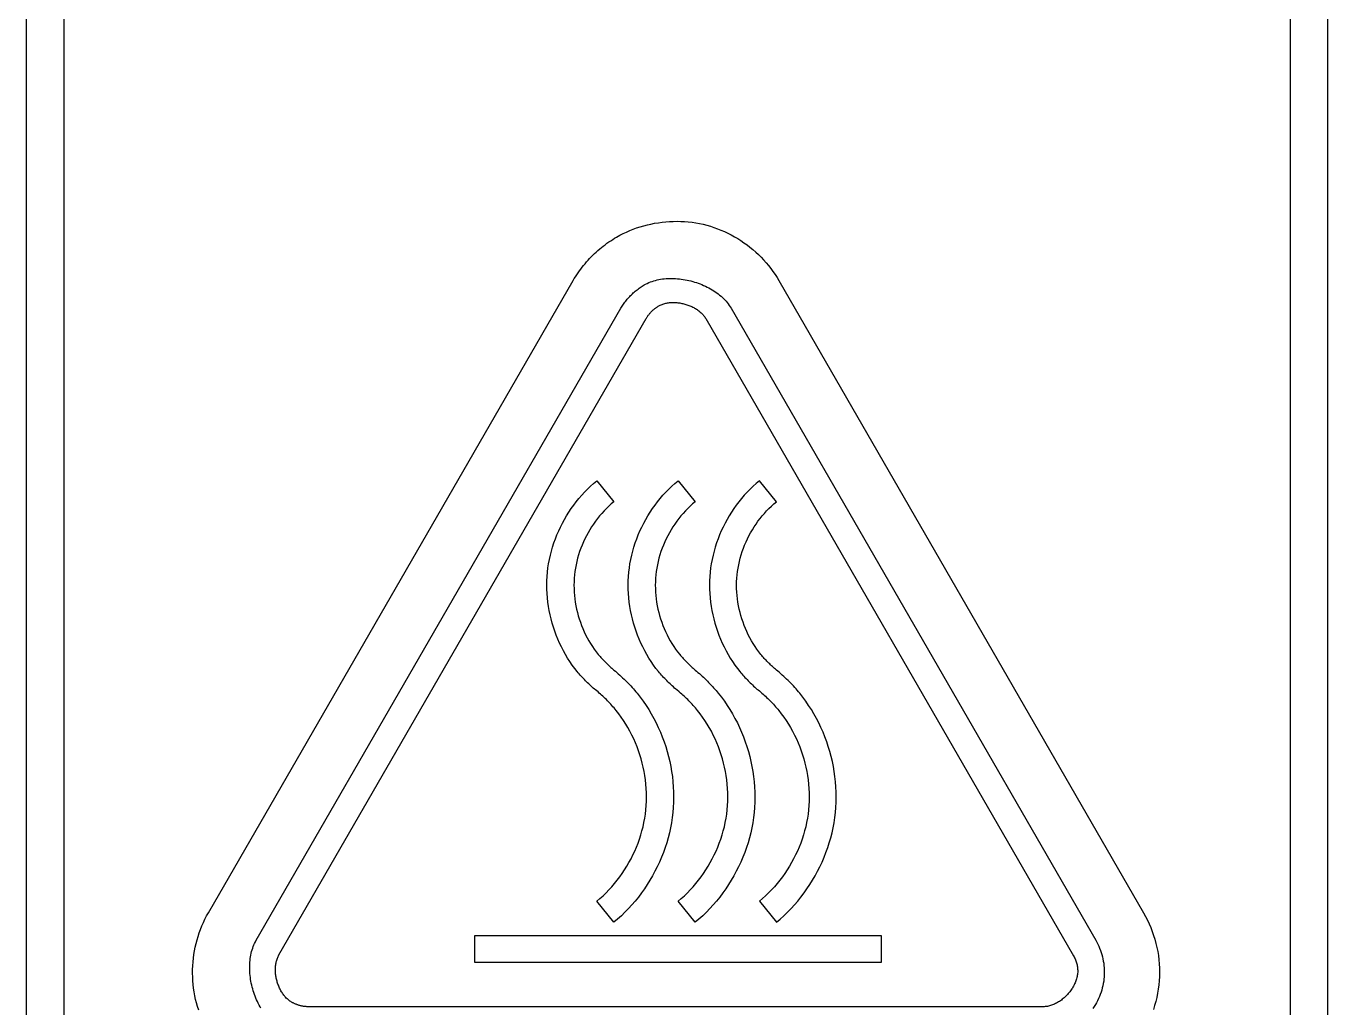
# Model space of a CAD drawing. Header units: millimetres. Extents: x -5560 to -5500, y 1017 to 1179.
# Drawn here: x -5529.06 to -5522.16, y 1043.05 to 1048.25 of the extents above; entities that cross this region are included whole.
import ezdxf

# ---------------------------------------------------------------- set-up
doc = ezdxf.new("R2010")
doc.units = ezdxf.units.MM
doc.header["$LTSCALE"] = 32.67
doc.layers.get('0').update_dxf_attribs({"linetype": 'CONTINUOUS'})

msp = doc.modelspace()

# ---------------------------------------------------------------- linework, layer by layer
at = {"color": 7, "linetype": 'Continuous'}
for p, q in [((-5529.0559, 1050.938), (-5529.0559, 1040.9379)), ((-5528.8559, 1050.938), (-5528.8559, 1040.9379)), ((-5522.3559, 1050.938), (-5522.3559, 1040.9379)), ((-5522.1559, 1040.9379), (-5522.1559, 1050.938)), ((-5528.0895, 1043.5517), (-5526.1564, 1046.9)), ((-5525.0656, 1046.9), (-5523.1333, 1043.5517)), ((-5527.836, 1043.4057), (-5525.9034, 1046.7533)), ((-5525.3191, 1046.7533), (-5523.3865, 1043.4057)), ((-5527.7156, 1043.3283), (-5525.7698, 1046.6986)), ((-5525.4535, 1046.699), (-5523.504, 1043.3234)), ((-5526.0311, 1045.8396), (-5525.9407, 1045.7282)), ((-5525.6003, 1045.8396), (-5525.5095, 1045.7282)), ((-5525.0792, 1045.7282), (-5525.1695, 1045.8396)), ((-5525.9407, 1043.5015), (-5526.0311, 1043.6131)), ((-5525.5095, 1043.5015), (-5525.6003, 1043.6131)), ((-5525.1695, 1043.6131), (-5525.0792, 1043.5015)), ((-5526.678, 1043.4319), (-5524.5232, 1043.4319)), ((-5526.678, 1043.2884), (-5526.678, 1043.4319)), ((-5524.5232, 1043.4319), (-5524.5232, 1043.2884)), ((-5524.5232, 1043.2884), (-5526.678, 1043.2884)), ((-5523.665, 1043.0539), (-5527.5575, 1043.0539))]:
    msp.add_line(p, q, dxfattribs=at)
for points in [[(-5525.926, 1047.1304), (-5525.9091, 1047.1398), (-5525.8919, 1047.1486), (-5525.8743, 1047.1569), (-5525.8564, 1047.1647), (-5525.8382, 1047.1719), (-5525.8198, 1047.1786), (-5525.8011, 1047.1847), (-5525.7822, 1047.1902), (-5525.7631, 1047.1952), (-5525.7438, 1047.1996), (-5525.7243, 1047.2034), (-5525.7047, 1047.2066), (-5525.685, 1047.2093), (-5525.6652, 1047.2113), (-5525.6454, 1047.2128), (-5525.6255, 1047.2136), (-5525.6056, 1047.2139), (-5525.5857, 1047.2135), (-5525.5657, 1047.2125), (-5525.5459, 1047.2109), (-5525.5261, 1047.2086), (-5525.5064, 1047.2057), (-5525.4868, 1047.2022), (-5525.4673, 1047.198), (-5525.448, 1047.1932), (-5525.4289, 1047.1877), (-5525.4099, 1047.1816), (-5525.3912, 1047.1749), (-5525.3727, 1047.1675), (-5525.3544, 1047.1596), (-5525.3364, 1047.1511), (-5525.3187, 1047.142), (-5525.3013, 1047.1323), (-5525.2842, 1047.1222), (-5525.2674, 1047.1115), (-5525.2509, 1047.1003), (-5525.2348, 1047.0887), (-5525.2191, 1047.0765), (-5525.2037, 1047.0639), (-5525.1888, 1047.0509), (-5525.1743, 1047.0375), (-5525.1602, 1047.0236), (-5525.1466, 1047.0094), (-5525.1335, 1046.9947), (-5525.1209, 1046.9798), (-5525.1087, 1046.9644), (-5525.0971, 1046.9488), (-5525.086, 1046.9328), (-5525.0755, 1046.9165), (-5525.0656, 1046.9)], [(-5526.1564, 1046.9), (-5526.1502, 1046.9104), (-5526.1439, 1046.9207), (-5526.1373, 1046.9309), (-5526.1305, 1046.941), (-5526.1235, 1046.9509), (-5526.1163, 1046.9607), (-5526.1088, 1046.9704), (-5526.1012, 1046.98), (-5526.0934, 1046.9895), (-5526.0854, 1046.9987), (-5526.0773, 1047.0079), (-5526.0689, 1047.0169), (-5526.0604, 1047.0257), (-5526.0517, 1047.0344), (-5526.0429, 1047.0429), (-5526.0339, 1047.0512), (-5526.0247, 1047.0594), (-5526.0154, 1047.0674), (-5526.006, 1047.0752), (-5525.9964, 1047.0828), (-5525.9867, 1047.0902), (-5525.9769, 1047.0974), (-5525.9669, 1047.1044), (-5525.9569, 1047.1113), (-5525.9467, 1047.1179), (-5525.9364, 1047.1242), (-5525.926, 1047.1304)], [(-5525.9034, 1046.7533), (-5525.9001, 1046.7589), (-5525.8966, 1046.7644), (-5525.8931, 1046.7698), (-5525.8894, 1046.7752), (-5525.8856, 1046.7806), (-5525.8818, 1046.7858), (-5525.8778, 1046.791), (-5525.8737, 1046.7962), (-5525.8695, 1046.8013), (-5525.8652, 1046.8062), (-5525.8609, 1046.8112), (-5525.8564, 1046.816), (-5525.8519, 1046.8207), (-5525.8472, 1046.8254), (-5525.8425, 1046.83), (-5525.8377, 1046.8345), (-5525.8328, 1046.8389), (-5525.8278, 1046.8432), (-5525.8228, 1046.8474), (-5525.8176, 1046.8514), (-5525.8124, 1046.8554), (-5525.8072, 1046.8593), (-5525.8018, 1046.8631), (-5525.7964, 1046.8667), (-5525.791, 1046.8703), (-5525.7855, 1046.8737), (-5525.7799, 1046.877)], [(-5525.7799, 1046.877), (-5525.772, 1046.8813), (-5525.7639, 1046.8854), (-5525.7555, 1046.8891), (-5525.747, 1046.8926), (-5525.7383, 1046.8957), (-5525.7295, 1046.8986), (-5525.7204, 1046.9011), (-5525.7112, 1046.9034), (-5525.7019, 1046.9054), (-5525.6925, 1046.9071), (-5525.6829, 1046.9085), (-5525.6732, 1046.9096), (-5525.6635, 1046.9105), (-5525.6536, 1046.9111), (-5525.6437, 1046.9114), (-5525.6337, 1046.9115), (-5525.6236, 1046.9113), (-5525.6136, 1046.9108), (-5525.6034, 1046.9101), (-5525.5933, 1046.9091), (-5525.5832, 1046.9078), (-5525.573, 1046.9064), (-5525.5629, 1046.9046), (-5525.5528, 1046.9027), (-5525.5427, 1046.9005), (-5525.5327, 1046.898), (-5525.5227, 1046.8953), (-5525.5128, 1046.8924), (-5525.503, 1046.8893), (-5525.4932, 1046.8859), (-5525.4836, 1046.8823), (-5525.4741, 1046.8785), (-5525.4647, 1046.8745), (-5525.4554, 1046.8703), (-5525.4463, 1046.8658), (-5525.4373, 1046.8612), (-5525.4285, 1046.8563), (-5525.4199, 1046.8513), (-5525.4115, 1046.846), (-5525.4032, 1046.8406), (-5525.3952, 1046.8349), (-5525.3874, 1046.8291), (-5525.3798, 1046.8231), (-5525.3725, 1046.8169), (-5525.3654, 1046.8105), (-5525.3585, 1046.8039), (-5525.352, 1046.7972), (-5525.3457, 1046.7903), (-5525.3398, 1046.7832), (-5525.3341, 1046.776), (-5525.3288, 1046.7686), (-5525.3238, 1046.761), (-5525.3191, 1046.7533)], [(-5525.7698, 1046.6986), (-5525.768, 1046.7016), (-5525.7662, 1046.7046), (-5525.7643, 1046.7076), (-5525.7623, 1046.7105), (-5525.7602, 1046.7134), (-5525.7582, 1046.7162), (-5525.756, 1046.719), (-5525.7538, 1046.7218), (-5525.7515, 1046.7246), (-5525.7492, 1046.7272), (-5525.7468, 1046.7299), (-5525.7444, 1046.7325), (-5525.742, 1046.7351), (-5525.7394, 1046.7376), (-5525.7369, 1046.7401), (-5525.7343, 1046.7425), (-5525.7316, 1046.7449), (-5525.7289, 1046.7472), (-5525.7262, 1046.7494), (-5525.7234, 1046.7517), (-5525.7206, 1046.7538), (-5525.7177, 1046.7559), (-5525.7149, 1046.7579), (-5525.7119, 1046.7599), (-5525.709, 1046.7618), (-5525.706, 1046.7637), (-5525.703, 1046.7655)], [(-5525.703, 1046.7655), (-5525.6987, 1046.7678), (-5525.6943, 1046.77), (-5525.6898, 1046.7721), (-5525.6852, 1046.7739), (-5525.6805, 1046.7756), (-5525.6757, 1046.7772), (-5525.6708, 1046.7785), (-5525.6658, 1046.7798), (-5525.6608, 1046.7809), (-5525.6556, 1046.7818), (-5525.6504, 1046.7825), (-5525.6452, 1046.7832), (-5525.6399, 1046.7836), (-5525.6346, 1046.784), (-5525.6292, 1046.7842), (-5525.6238, 1046.7842), (-5525.6183, 1046.7841), (-5525.6129, 1046.7839), (-5525.6074, 1046.7835), (-5525.6019, 1046.783), (-5525.5964, 1046.7823), (-5525.5909, 1046.7815), (-5525.5854, 1046.7806), (-5525.58, 1046.7795), (-5525.5745, 1046.7784), (-5525.5691, 1046.7771), (-5525.5637, 1046.7756), (-5525.5583, 1046.7741), (-5525.553, 1046.7724), (-5525.5477, 1046.7706), (-5525.5425, 1046.7686), (-5525.5373, 1046.7666), (-5525.5323, 1046.7644), (-5525.5272, 1046.7622), (-5525.5223, 1046.7598), (-5525.5174, 1046.7573), (-5525.5127, 1046.7547), (-5525.508, 1046.7519), (-5525.5034, 1046.7491), (-5525.499, 1046.7462), (-5525.4946, 1046.7431), (-5525.4904, 1046.74), (-5525.4863, 1046.7367), (-5525.4823, 1046.7334), (-5525.4785, 1046.7299), (-5525.4748, 1046.7264), (-5525.4713, 1046.7227), (-5525.4679, 1046.719), (-5525.4647, 1046.7152), (-5525.4616, 1046.7113), (-5525.4587, 1046.7073), (-5525.456, 1046.7032), (-5525.4535, 1046.699)], [(-5526.1346, 1044.8287), (-5526.1482, 1044.846), (-5526.1613, 1044.8638), (-5526.1739, 1044.8821), (-5526.1859, 1044.9008), (-5526.1973, 1044.92), (-5526.2082, 1044.9396), (-5526.2185, 1044.9595), (-5526.2281, 1044.9798), (-5526.2372, 1045.0004), (-5526.2457, 1045.0213), (-5526.2536, 1045.0425), (-5526.2608, 1045.064), (-5526.2673, 1045.0857), (-5526.2733, 1045.1076), (-5526.2785, 1045.1297), (-5526.2831, 1045.152), (-5526.287, 1045.1744), (-5526.2902, 1045.1969), (-5526.2927, 1045.2195), (-5526.2945, 1045.2421), (-5526.2956, 1045.2648), (-5526.2959, 1045.2875), (-5526.2955, 1045.3103), (-5526.2943, 1045.3329), (-5526.2924, 1045.3556), (-5526.2897, 1045.3781), (-5526.2862, 1045.4005), (-5526.282, 1045.4229), (-5526.2771, 1045.445), (-5526.2714, 1045.4671), (-5526.2651, 1045.4889), (-5526.2581, 1045.5105), (-5526.2504, 1045.5319), (-5526.242, 1045.553), (-5526.233, 1045.5739), (-5526.2234, 1045.5945), (-5526.2131, 1045.6147), (-5526.2023, 1045.6346), (-5526.1909, 1045.6542), (-5526.1789, 1045.6734), (-5526.1664, 1045.6922), (-5526.1533, 1045.7105), (-5526.1397, 1045.7284), (-5526.1256, 1045.7459), (-5526.111, 1045.7628), (-5526.0959, 1045.7793), (-5526.0804, 1045.7952), (-5526.0644, 1045.8106), (-5526.0479, 1045.8254), (-5526.0311, 1045.8396)], [(-5525.7037, 1044.8287), (-5525.7173, 1044.846), (-5525.7304, 1044.8638), (-5525.7429, 1044.8821), (-5525.7549, 1044.9009), (-5525.7663, 1044.92), (-5525.7772, 1044.9396), (-5525.7874, 1044.9595), (-5525.7971, 1044.9798), (-5525.8062, 1045.0004), (-5525.8147, 1045.0214), (-5525.8225, 1045.0426), (-5525.8297, 1045.064), (-5525.8363, 1045.0857), (-5525.8422, 1045.1077), (-5525.8474, 1045.1297), (-5525.852, 1045.152), (-5525.8559, 1045.1744), (-5525.8591, 1045.1969), (-5525.8616, 1045.2195), (-5525.8633, 1045.2421), (-5525.8644, 1045.2648), (-5525.8647, 1045.2875), (-5525.8643, 1045.3103), (-5525.8632, 1045.3329), (-5525.8612, 1045.3556), (-5525.8585, 1045.3781), (-5525.8551, 1045.4005), (-5525.8509, 1045.4228), (-5525.846, 1045.445), (-5525.8403, 1045.467), (-5525.834, 1045.4889), (-5525.827, 1045.5105), (-5525.8193, 1045.5319), (-5525.8109, 1045.553), (-5525.802, 1045.5739), (-5525.7924, 1045.5944), (-5525.7821, 1045.6147), (-5525.7713, 1045.6346), (-5525.7599, 1045.6542), (-5525.7479, 1045.6733), (-5525.7354, 1045.6921), (-5525.7224, 1045.7105), (-5525.7088, 1045.7284), (-5525.6947, 1045.7459), (-5525.6801, 1045.7628), (-5525.665, 1045.7793), (-5525.6495, 1045.7952), (-5525.6335, 1045.8106), (-5525.6171, 1045.8254), (-5525.6003, 1045.8396)], [(-5525.1695, 1045.8396), (-5525.1863, 1045.8254), (-5525.2027, 1045.8106), (-5525.2187, 1045.7952), (-5525.2342, 1045.7793), (-5525.2493, 1045.7628), (-5525.2639, 1045.7459), (-5525.2779, 1045.7284), (-5525.2915, 1045.7105), (-5525.3046, 1045.6921), (-5525.3171, 1045.6733), (-5525.329, 1045.6542), (-5525.3404, 1045.6346), (-5525.3512, 1045.6147), (-5525.3614, 1045.5944), (-5525.371, 1045.5738), (-5525.38, 1045.553), (-5525.3883, 1045.5318), (-5525.396, 1045.5105), (-5525.403, 1045.4888), (-5525.4094, 1045.467), (-5525.415, 1045.445), (-5525.4199, 1045.4228), (-5525.4241, 1045.4005), (-5525.4275, 1045.3781), (-5525.4302, 1045.3556), (-5525.4321, 1045.3329), (-5525.4332, 1045.3102), (-5525.4336, 1045.2875), (-5525.4333, 1045.2648), (-5525.4322, 1045.2421), (-5525.4304, 1045.2194), (-5525.4279, 1045.1969), (-5525.4247, 1045.1743), (-5525.4208, 1045.152), (-5525.4162, 1045.1297), (-5525.4109, 1045.1076), (-5525.405, 1045.0857), (-5525.3984, 1045.064), (-5525.3911, 1045.0425), (-5525.3833, 1045.0213), (-5525.3748, 1045.0004), (-5525.3657, 1044.9798), (-5525.356, 1044.9595), (-5525.3457, 1044.9395), (-5525.3348, 1044.92), (-5525.3234, 1044.9008), (-5525.3114, 1044.8821), (-5525.2988, 1044.8638), (-5525.2857, 1044.846), (-5525.2721, 1044.8287)], [(-5525.9407, 1045.7282), (-5525.9542, 1045.7168), (-5525.9673, 1045.705), (-5525.9801, 1045.6927), (-5525.9925, 1045.68), (-5526.0045, 1045.6668), (-5526.0162, 1045.6533), (-5526.0274, 1045.6393), (-5526.0383, 1045.625), (-5526.0487, 1045.6103), (-5526.0587, 1045.5953), (-5526.0683, 1045.5799), (-5526.0774, 1045.5643), (-5526.0861, 1045.5484), (-5526.0942, 1045.5322), (-5526.1019, 1045.5157), (-5526.1091, 1045.499), (-5526.1157, 1045.4821), (-5526.1219, 1045.465), (-5526.1275, 1045.4477), (-5526.1325, 1045.4303), (-5526.137, 1045.4127), (-5526.141, 1045.3949), (-5526.1443, 1045.3771), (-5526.1471, 1045.3591), (-5526.1492, 1045.3411), (-5526.1508, 1045.323), (-5526.1517, 1045.3048), (-5526.152, 1045.2867), (-5526.1517, 1045.2685), (-5526.1509, 1045.2503), (-5526.1495, 1045.2322), (-5526.1475, 1045.2141), (-5526.1449, 1045.1961), (-5526.1418, 1045.1782), (-5526.1381, 1045.1604), (-5526.1339, 1045.1428), (-5526.1292, 1045.1252), (-5526.1239, 1045.1079), (-5526.1181, 1045.0907), (-5526.1119, 1045.0738), (-5526.1051, 1045.057), (-5526.0978, 1045.0405), (-5526.0901, 1045.0243), (-5526.0818, 1045.0084), (-5526.0731, 1044.9927), (-5526.064, 1044.9774), (-5526.0544, 1044.9625), (-5526.0443, 1044.9478), (-5526.0338, 1044.9336), (-5526.0229, 1044.9198)], [(-5525.5095, 1045.7282), (-5525.523, 1045.7169), (-5525.5361, 1045.705), (-5525.5489, 1045.6928), (-5525.5613, 1045.68), (-5525.5734, 1045.6669), (-5525.5851, 1045.6533), (-5525.5964, 1045.6394), (-5525.6072, 1045.6251), (-5525.6177, 1045.6104), (-5525.6277, 1045.5954), (-5525.6372, 1045.58), (-5525.6464, 1045.5644), (-5525.655, 1045.5484), (-5525.6632, 1045.5322), (-5525.6709, 1045.5158), (-5525.678, 1045.4991), (-5525.6847, 1045.4822), (-5525.6908, 1045.465), (-5525.6964, 1045.4478), (-5525.7015, 1045.4303), (-5525.706, 1045.4127), (-5525.7099, 1045.3949), (-5525.7132, 1045.3771), (-5525.716, 1045.3591), (-5525.7181, 1045.3411), (-5525.7196, 1045.323), (-5525.7206, 1045.3048), (-5525.7209, 1045.2867), (-5525.7206, 1045.2685), (-5525.7197, 1045.2503), (-5525.7183, 1045.2322), (-5525.7163, 1045.2142), (-5525.7137, 1045.1962), (-5525.7105, 1045.1782), (-5525.7069, 1045.1605), (-5525.7027, 1045.1428), (-5525.6979, 1045.1253), (-5525.6926, 1045.1079), (-5525.6869, 1045.0908), (-5525.6806, 1045.0738), (-5525.6738, 1045.0571), (-5525.6665, 1045.0406), (-5525.6587, 1045.0244), (-5525.6505, 1045.0084), (-5525.6418, 1044.9928), (-5525.6326, 1044.9775), (-5525.623, 1044.9625), (-5525.613, 1044.9479), (-5525.6025, 1044.9336), (-5525.5916, 1044.9198)], [(-5525.1608, 1044.9198), (-5525.1717, 1044.9336), (-5525.1822, 1044.9479), (-5525.1922, 1044.9625), (-5525.2018, 1044.9775), (-5525.211, 1044.9928), (-5525.2197, 1045.0084), (-5525.2279, 1045.0244), (-5525.2356, 1045.0406), (-5525.2429, 1045.0571), (-5525.2497, 1045.0738), (-5525.256, 1045.0908), (-5525.2618, 1045.1079), (-5525.267, 1045.1253), (-5525.2718, 1045.1428), (-5525.276, 1045.1605), (-5525.2797, 1045.1782), (-5525.2828, 1045.1962), (-5525.2854, 1045.2142), (-5525.2874, 1045.2322), (-5525.2888, 1045.2503), (-5525.2897, 1045.2685), (-5525.29, 1045.2867), (-5525.2897, 1045.3048), (-5525.2888, 1045.323), (-5525.2872, 1045.3411), (-5525.2851, 1045.3591), (-5525.2824, 1045.3771), (-5525.279, 1045.3949), (-5525.2751, 1045.4126), (-5525.2707, 1045.4302), (-5525.2656, 1045.4477), (-5525.26, 1045.465), (-5525.2539, 1045.4821), (-5525.2473, 1045.499), (-5525.2401, 1045.5157), (-5525.2325, 1045.5322), (-5525.2243, 1045.5484), (-5525.2157, 1045.5643), (-5525.2066, 1045.5799), (-5525.1971, 1045.5953), (-5525.1871, 1045.6103), (-5525.1767, 1045.625), (-5525.1659, 1045.6393), (-5525.1546, 1045.6533), (-5525.143, 1045.6668), (-5525.1309, 1045.68), (-5525.1185, 1045.6927), (-5525.1058, 1045.705), (-5525.0926, 1045.7168), (-5525.0792, 1045.7282)], [(-5526.0229, 1044.9198), (-5526.0182, 1044.9142), (-5526.0135, 1044.9087), (-5526.0087, 1044.9032), (-5526.0038, 1044.8977), (-5525.9989, 1044.8924), (-5525.9939, 1044.887), (-5525.9888, 1044.8818), (-5525.9837, 1044.8766), (-5525.9785, 1044.8714), (-5525.9733, 1044.8663), (-5525.968, 1044.8613), (-5525.9627, 1044.8564), (-5525.9572, 1044.8515), (-5525.9518, 1044.8466), (-5525.9463, 1044.8419), (-5525.9407, 1044.8372)], [(-5525.5916, 1044.9198), (-5525.5869, 1044.9142), (-5525.5822, 1044.9087), (-5525.5774, 1044.9032), (-5525.5725, 1044.8978), (-5525.5676, 1044.8924), (-5525.5626, 1044.8871), (-5525.5576, 1044.8818), (-5525.5524, 1044.8766), (-5525.5473, 1044.8714), (-5525.542, 1044.8664), (-5525.5368, 1044.8613), (-5525.5314, 1044.8564), (-5525.526, 1044.8515), (-5525.5206, 1044.8466), (-5525.515, 1044.8419), (-5525.5095, 1044.8372)], [(-5525.0792, 1044.8372), (-5525.0844, 1044.8416), (-5525.0895, 1044.8461), (-5525.0947, 1044.8506), (-5525.0997, 1044.8552), (-5525.1047, 1044.8599), (-5525.1097, 1044.8646), (-5525.1146, 1044.8693), (-5525.1195, 1044.8742), (-5525.1243, 1044.879), (-5525.1291, 1044.8839), (-5525.1338, 1044.8889), (-5525.1385, 1044.8939), (-5525.1431, 1044.899), (-5525.1476, 1044.9041), (-5525.1521, 1044.9093), (-5525.1565, 1044.9145), (-5525.1608, 1044.9198)], [(-5526.0311, 1044.7265), (-5526.0373, 1044.7316), (-5526.0435, 1044.7368), (-5526.0497, 1044.7421), (-5526.0557, 1044.7474), (-5526.0617, 1044.7528), (-5526.0677, 1044.7583), (-5526.0736, 1044.7639), (-5526.0794, 1044.7695), (-5526.0852, 1044.7752), (-5526.0909, 1044.7809), (-5526.0965, 1044.7867), (-5526.1021, 1044.7926), (-5526.1076, 1044.7985), (-5526.1131, 1044.8045), (-5526.1186, 1044.8105), (-5526.124, 1044.8165), (-5526.1293, 1044.8226), (-5526.1346, 1044.8287)], [(-5525.9407, 1044.8372), (-5525.9327, 1044.8307), (-5525.9249, 1044.8241), (-5525.9171, 1044.8174), (-5525.9094, 1044.8106), (-5525.9018, 1044.8037), (-5525.8942, 1044.7967), (-5525.8867, 1044.7896), (-5525.8794, 1044.7825), (-5525.8721, 1044.7752), (-5525.8649, 1044.7679), (-5525.8578, 1044.7604), (-5525.8508, 1044.7529), (-5525.8439, 1044.7453), (-5525.8371, 1044.7376), (-5525.8304, 1044.7298), (-5525.8238, 1044.7219), (-5525.8173, 1044.714)], [(-5525.6065, 1044.7316), (-5525.6127, 1044.7368), (-5525.6188, 1044.7421), (-5525.6249, 1044.7475), (-5525.6309, 1044.7529), (-5525.6368, 1044.7584), (-5525.6427, 1044.7639), (-5525.6485, 1044.7696), (-5525.6543, 1044.7752), (-5525.66, 1044.781), (-5525.6656, 1044.7868), (-5525.6712, 1044.7926), (-5525.6767, 1044.7985), (-5525.6822, 1044.8045), (-5525.6877, 1044.8105), (-5525.6931, 1044.8165), (-5525.6984, 1044.8226), (-5525.7037, 1044.8287)], [(-5525.5095, 1044.8372), (-5525.502, 1044.831), (-5525.4947, 1044.8248), (-5525.4873, 1044.8185), (-5525.4801, 1044.8121), (-5525.4729, 1044.8056), (-5525.4658, 1044.799), (-5525.4587, 1044.7924), (-5525.4518, 1044.7857), (-5525.4449, 1044.7788), (-5525.4381, 1044.772), (-5525.4314, 1044.765), (-5525.4247, 1044.7579), (-5525.4182, 1044.7508), (-5525.4117, 1044.7436), (-5525.4054, 1044.7363), (-5525.3991, 1044.7289), (-5525.3929, 1044.7215), (-5525.3869, 1044.714)], [(-5525.2721, 1044.8287), (-5525.2669, 1044.8225), (-5525.2617, 1044.8164), (-5525.2564, 1044.8103), (-5525.251, 1044.8043), (-5525.2456, 1044.7983), (-5525.2401, 1044.7924), (-5525.2346, 1044.7866), (-5525.229, 1044.7808), (-5525.2233, 1044.775), (-5525.2176, 1044.7693), (-5525.2118, 1044.7637), (-5525.2059, 1044.7582), (-5525.2, 1044.7527), (-5525.194, 1044.7473), (-5525.188, 1044.742), (-5525.1819, 1044.7367), (-5525.1757, 1044.7316), (-5525.1695, 1044.7265)], [(-5524.9553, 1044.714), (-5524.9618, 1044.7219), (-5524.9685, 1044.7298), (-5524.9752, 1044.7376), (-5524.982, 1044.7453), (-5524.989, 1044.7529), (-5524.996, 1044.7604), (-5525.0031, 1044.7679), (-5525.0103, 1044.7752), (-5525.0176, 1044.7825), (-5525.025, 1044.7897), (-5525.0325, 1044.7968), (-5525.0401, 1044.8038), (-5525.0477, 1044.8106), (-5525.0555, 1044.8174), (-5525.0633, 1044.8241), (-5525.0712, 1044.8307), (-5525.0792, 1044.8372)], [(-5525.4973, 1044.6235), (-5525.5028, 1044.6301), (-5525.5083, 1044.6366), (-5525.514, 1044.6431), (-5525.5197, 1044.6495), (-5525.5255, 1044.6558), (-5525.5313, 1044.6621), (-5525.5373, 1044.6683), (-5525.5433, 1044.6745), (-5525.5493, 1044.6805), (-5525.5555, 1044.6865), (-5525.5617, 1044.6925), (-5525.5679, 1044.6983), (-5525.5743, 1044.7041), (-5525.5807, 1044.7098), (-5525.5871, 1044.7155), (-5525.5937, 1044.721), (-5525.6065, 1044.7316)], [(-5525.9285, 1044.6235), (-5525.934, 1044.6301), (-5525.9395, 1044.6366), (-5525.9451, 1044.643), (-5525.9508, 1044.6494), (-5525.9566, 1044.6558), (-5525.9624, 1044.6621), (-5525.9683, 1044.6683), (-5525.9743, 1044.6744), (-5525.9803, 1044.6805), (-5525.9864, 1044.6865), (-5525.9926, 1044.6925), (-5525.9989, 1044.6983), (-5526.0052, 1044.7041), (-5526.0115, 1044.7098), (-5526.018, 1044.7155), (-5526.0245, 1044.721), (-5526.0311, 1044.7265)], [(-5525.8173, 1044.714), (-5525.8009, 1044.6932), (-5525.7852, 1044.6719), (-5525.7701, 1044.65), (-5525.7557, 1044.6276), (-5525.742, 1044.6046), (-5525.729, 1044.5812), (-5525.7166, 1044.5573), (-5525.705, 1044.5329), (-5525.6941, 1044.5082), (-5525.6839, 1044.4831), (-5525.6745, 1044.4577), (-5525.6659, 1044.432), (-5525.658, 1044.406), (-5525.6509, 1044.3797), (-5525.6446, 1044.3532), (-5525.6391, 1044.3266), (-5525.6344, 1044.2997), (-5525.6305, 1044.2727), (-5525.6275, 1044.2456), (-5525.6254, 1044.2185), (-5525.6241, 1044.1913), (-5525.6237, 1044.164), (-5525.6241, 1044.1368), (-5525.6255, 1044.1096), (-5525.6278, 1044.0825), (-5525.631, 1044.0554), (-5525.6351, 1044.0285), (-5525.6402, 1044.0017), (-5525.6461, 1043.9751), (-5525.6528, 1043.9486), (-5525.6604, 1043.9225), (-5525.6688, 1043.8965), (-5525.678, 1043.8708), (-5525.688, 1043.8455), (-5525.6988, 1043.8204), (-5525.7103, 1043.7957), (-5525.7226, 1043.7714), (-5525.7355, 1043.7475), (-5525.7492, 1043.724), (-5525.7635, 1043.701), (-5525.7786, 1043.6785), (-5525.7942, 1043.6564), (-5525.8105, 1043.6349), (-5525.8274, 1043.614), (-5525.8449, 1043.5936), (-5525.863, 1043.5739), (-5525.8816, 1043.5548), (-5525.9008, 1043.5363), (-5525.9205, 1043.5185), (-5525.9407, 1043.5015)], [(-5525.3869, 1044.714), (-5525.3705, 1044.6933), (-5525.3548, 1044.6719), (-5525.3397, 1044.65), (-5525.3253, 1044.6276), (-5525.3115, 1044.6046), (-5525.2985, 1044.5812), (-5525.2861, 1044.5573), (-5525.2745, 1044.533), (-5525.2635, 1044.5083), (-5525.2534, 1044.4832), (-5525.2439, 1044.4578), (-5525.2352, 1044.432), (-5525.2273, 1044.406), (-5525.2202, 1044.3798), (-5525.2139, 1044.3533), (-5525.2084, 1044.3266), (-5525.2037, 1044.2997), (-5525.1998, 1044.2728), (-5525.1968, 1044.2457), (-5525.1946, 1044.2185), (-5525.1933, 1044.1913), (-5525.1929, 1044.164), (-5525.1933, 1044.1368), (-5525.1947, 1044.1096), (-5525.197, 1044.0825), (-5525.2002, 1044.0554), (-5525.2043, 1044.0285), (-5525.2093, 1044.0017), (-5525.2152, 1043.9751), (-5525.2219, 1043.9487), (-5525.2295, 1043.9225), (-5525.2379, 1043.8965), (-5525.2471, 1043.8709), (-5525.257, 1043.8455), (-5525.2678, 1043.8205), (-5525.2793, 1043.7958), (-5525.2915, 1043.7715), (-5525.3045, 1043.7475), (-5525.3181, 1043.7241), (-5525.3325, 1043.701), (-5525.3475, 1043.6785), (-5525.3631, 1043.6565), (-5525.3794, 1043.6349), (-5525.3963, 1043.614), (-5525.4138, 1043.5936), (-5525.4318, 1043.5739), (-5525.4504, 1043.5548), (-5525.4696, 1043.5363), (-5525.4893, 1043.5185), (-5525.5095, 1043.5015)], [(-5525.1695, 1044.7265), (-5525.1629, 1044.721), (-5525.1564, 1044.7155), (-5525.1499, 1044.7099), (-5525.1435, 1044.7042), (-5525.1372, 1044.6984), (-5525.1309, 1044.6926), (-5525.1247, 1044.6866), (-5525.1186, 1044.6807), (-5525.1125, 1044.6746), (-5525.1065, 1044.6684), (-5525.1006, 1044.6622), (-5525.0948, 1044.6559), (-5525.089, 1044.6496), (-5525.0834, 1044.6432), (-5525.0778, 1044.6367), (-5525.0723, 1044.6301), (-5525.0669, 1044.6235)], [(-5525.0792, 1043.5015), (-5525.059, 1043.5185), (-5525.0393, 1043.5363), (-5525.0201, 1043.5548), (-5525.0014, 1043.5739), (-5524.9834, 1043.5936), (-5524.9659, 1043.614), (-5524.9489, 1043.6349), (-5524.9326, 1043.6564), (-5524.917, 1043.6785), (-5524.9019, 1043.701), (-5524.8876, 1043.724), (-5524.8739, 1043.7475), (-5524.8609, 1043.7714), (-5524.8486, 1043.7957), (-5524.8371, 1043.8204), (-5524.8263, 1043.8455), (-5524.8163, 1043.8708), (-5524.8071, 1043.8965), (-5524.7986, 1043.9224), (-5524.791, 1043.9486), (-5524.7843, 1043.9751), (-5524.7784, 1044.0017), (-5524.7734, 1044.0285), (-5524.7692, 1044.0554), (-5524.766, 1044.0825), (-5524.7637, 1044.1096), (-5524.7623, 1044.1368), (-5524.7618, 1044.164), (-5524.7622, 1044.1912), (-5524.7635, 1044.2185), (-5524.7656, 1044.2456), (-5524.7686, 1044.2727), (-5524.7725, 1044.2997), (-5524.7771, 1044.3265), (-5524.7826, 1044.3532), (-5524.7889, 1044.3797), (-5524.796, 1044.406), (-5524.8039, 1044.432), (-5524.8126, 1044.4577), (-5524.822, 1044.4832), (-5524.8321, 1044.5082), (-5524.843, 1044.533), (-5524.8546, 1044.5573), (-5524.867, 1044.5812), (-5524.88, 1044.6046), (-5524.8937, 1044.6276), (-5524.9081, 1044.65), (-5524.9232, 1044.6719), (-5524.9389, 1044.6933), (-5524.9553, 1044.714)], [(-5526.0311, 1043.6131), (-5526.0143, 1043.6273), (-5525.9979, 1043.6421), (-5525.9819, 1043.6574), (-5525.9664, 1043.6733), (-5525.9513, 1043.6898), (-5525.9368, 1043.7067), (-5525.9227, 1043.7242), (-5525.9091, 1043.7421), (-5525.8961, 1043.7604), (-5525.8836, 1043.7792), (-5525.8717, 1043.7984), (-5525.8603, 1043.8179), (-5525.8495, 1043.8379), (-5525.8393, 1043.8581), (-5525.8297, 1043.8787), (-5525.8208, 1043.8995), (-5525.8125, 1043.9207), (-5525.8048, 1043.942), (-5525.7978, 1043.9637), (-5525.7915, 1043.9855), (-5525.7859, 1044.0075), (-5525.781, 1044.0296), (-5525.7768, 1044.052), (-5525.7734, 1044.0744), (-5525.7707, 1044.0969), (-5525.7688, 1044.1195), (-5525.7677, 1044.1422), (-5525.7673, 1044.1649), (-5525.7676, 1044.1876), (-5525.7687, 1044.2103), (-5525.7705, 1044.233), (-5525.773, 1044.2555), (-5525.7762, 1044.278), (-5525.7801, 1044.3004), (-5525.7847, 1044.3226), (-5525.7899, 1044.3447), (-5525.7958, 1044.3666), (-5525.8024, 1044.3883), (-5525.8096, 1044.4098), (-5525.8175, 1044.431), (-5525.8259, 1044.4519), (-5525.835, 1044.4725), (-5525.8447, 1044.4928), (-5525.855, 1044.5127), (-5525.8658, 1044.5322), (-5525.8772, 1044.5514), (-5525.8892, 1044.5701), (-5525.9018, 1044.5884), (-5525.9149, 1044.6062), (-5525.9285, 1044.6235)], [(-5525.6003, 1043.6131), (-5525.5835, 1043.6273), (-5525.567, 1043.6421), (-5525.5511, 1043.6574), (-5525.5356, 1043.6733), (-5525.5205, 1043.6898), (-5525.5059, 1043.7067), (-5525.4919, 1043.7242), (-5525.4783, 1043.7421), (-5525.4653, 1043.7604), (-5525.4528, 1043.7792), (-5525.4408, 1043.7984), (-5525.4294, 1043.8179), (-5525.4187, 1043.8378), (-5525.4085, 1043.8581), (-5525.3989, 1043.8787), (-5525.3899, 1043.8995), (-5525.3816, 1043.9207), (-5525.3739, 1043.942), (-5525.3669, 1043.9636), (-5525.3606, 1043.9855), (-5525.355, 1044.0075), (-5525.3501, 1044.0296), (-5525.3459, 1044.0519), (-5525.3425, 1044.0744), (-5525.3398, 1044.0969), (-5525.3379, 1044.1195), (-5525.3367, 1044.1422), (-5525.3363, 1044.1649), (-5525.3367, 1044.1876), (-5525.3377, 1044.2103), (-5525.3395, 1044.2329), (-5525.342, 1044.2555), (-5525.3452, 1044.278), (-5525.3491, 1044.3004), (-5525.3537, 1044.3226), (-5525.3589, 1044.3447), (-5525.3648, 1044.3666), (-5525.3714, 1044.3883), (-5525.3786, 1044.4097), (-5525.3864, 1044.4309), (-5525.3948, 1044.4518), (-5525.4039, 1044.4724), (-5525.4136, 1044.4927), (-5525.4238, 1044.5127), (-5525.4347, 1044.5322), (-5525.4461, 1044.5514), (-5525.4581, 1044.5701), (-5525.4706, 1044.5884), (-5525.4837, 1044.6062), (-5525.4973, 1044.6235)], [(-5525.0669, 1044.6235), (-5525.0532, 1044.6062), (-5525.0401, 1044.5884), (-5525.0275, 1044.5702), (-5525.0155, 1044.5514), (-5525.004, 1044.5323), (-5524.9931, 1044.5128), (-5524.9828, 1044.4928), (-5524.9731, 1044.4726), (-5524.964, 1044.452), (-5524.9555, 1044.431), (-5524.9477, 1044.4098), (-5524.9404, 1044.3884), (-5524.9338, 1044.3667), (-5524.9279, 1044.3448), (-5524.9226, 1044.3227), (-5524.918, 1044.3005), (-5524.9141, 1044.2781), (-5524.9109, 1044.2556), (-5524.9083, 1044.233), (-5524.9065, 1044.2103), (-5524.9055, 1044.1876), (-5524.9051, 1044.1649), (-5524.9055, 1044.1422), (-5524.9066, 1044.1195), (-5524.9086, 1044.0969), (-5524.9112, 1044.0744), (-5524.9147, 1044.0519), (-5524.9189, 1044.0296), (-5524.9238, 1044.0074), (-5524.9294, 1043.9854), (-5524.9357, 1043.9636), (-5524.9427, 1043.942), (-5524.9504, 1043.9206), (-5524.9588, 1043.8995), (-5524.9677, 1043.8786), (-5524.9773, 1043.8581), (-5524.9876, 1043.8378), (-5524.9984, 1043.8179), (-5525.0098, 1043.7983), (-5525.0218, 1043.7792), (-5525.0343, 1043.7604), (-5525.0473, 1043.742), (-5525.0609, 1043.7241), (-5525.075, 1043.7067), (-5525.0896, 1043.6898), (-5525.1047, 1043.6733), (-5525.1202, 1043.6574), (-5525.1362, 1043.6421), (-5525.1526, 1043.6273), (-5525.1695, 1043.6131)], [(-5528.1409, 1043.0357), (-5528.147, 1043.0547), (-5528.1525, 1043.0738), (-5528.1573, 1043.0931), (-5528.1615, 1043.1126), (-5528.165, 1043.1322), (-5528.1679, 1043.1519), (-5528.1701, 1043.1717), (-5528.1717, 1043.1915), (-5528.1727, 1043.2114), (-5528.1731, 1043.2314), (-5528.1728, 1043.2513), (-5528.172, 1043.2712), (-5528.1705, 1043.291), (-5528.1685, 1043.3108), (-5528.1658, 1043.3305), (-5528.1626, 1043.3501), (-5528.1587, 1043.3695), (-5528.1543, 1043.3888), (-5528.1493, 1043.4079), (-5528.1438, 1043.4268), (-5528.1377, 1043.4455), (-5528.131, 1043.4639), (-5528.1238, 1043.4821), (-5528.116, 1043.5), (-5528.1077, 1043.5176), (-5528.0989, 1043.5348), (-5528.0895, 1043.5517)], [(-5523.1333, 1043.5517), (-5523.1227, 1043.5326), (-5523.1128, 1043.5132), (-5523.1035, 1043.4934), (-5523.095, 1043.4732), (-5523.0871, 1043.4528), (-5523.0799, 1043.432), (-5523.0734, 1043.411), (-5523.0676, 1043.3897), (-5523.0626, 1043.3682), (-5523.0583, 1043.3466), (-5523.0548, 1043.3248), (-5523.052, 1043.3029), (-5523.05, 1043.2808), (-5523.0489, 1043.2587), (-5523.0485, 1043.2366), (-5523.0489, 1043.2143), (-5523.0502, 1043.192), (-5523.0523, 1043.1697), (-5523.0551, 1043.1475), (-5523.0588, 1043.1254), (-5523.0633, 1043.1035), (-5523.0685, 1043.0817), (-5523.0745, 1043.06), (-5523.0812, 1043.0386)], [(-5527.8108, 1043.0457), (-5527.8158, 1043.0543), (-5527.8207, 1043.0631), (-5527.8253, 1043.0721), (-5527.8297, 1043.0812), (-5527.8339, 1043.0905), (-5527.8379, 1043.0999), (-5527.8417, 1043.1094), (-5527.8453, 1043.119), (-5527.8486, 1043.1288), (-5527.8517, 1043.1386), (-5527.8546, 1043.1485), (-5527.8573, 1043.1585), (-5527.8597, 1043.1685), (-5527.8619, 1043.1786), (-5527.8639, 1043.1887), (-5527.8656, 1043.1988), (-5527.867, 1043.209), (-5527.8682, 1043.2191), (-5527.8692, 1043.2292), (-5527.8699, 1043.2394), (-5527.8704, 1043.2494), (-5527.8706, 1043.2595), (-5527.8705, 1043.2695), (-5527.8702, 1043.2794), (-5527.8696, 1043.2893), (-5527.8687, 1043.299), (-5527.8675, 1043.3087), (-5527.8661, 1043.3183), (-5527.8644, 1043.3277), (-5527.8624, 1043.3371), (-5527.8601, 1043.3462), (-5527.8576, 1043.3553), (-5527.8547, 1043.3641), (-5527.8516, 1043.3728), (-5527.8481, 1043.3814), (-5527.8444, 1043.3897), (-5527.8403, 1043.3978), (-5527.836, 1043.4057)], [(-5523.3865, 1043.4057), (-5523.3808, 1043.3955), (-5523.3756, 1043.385), (-5523.3706, 1043.3744), (-5523.366, 1043.3635), (-5523.3618, 1043.3526), (-5523.3579, 1043.3414), (-5523.3545, 1043.3301), (-5523.3514, 1043.3187), (-5523.3487, 1043.3072), (-5523.3464, 1043.2956), (-5523.3445, 1043.2839), (-5523.343, 1043.2721), (-5523.3419, 1043.2603), (-5523.3413, 1043.2485), (-5523.3411, 1043.2366), (-5523.3413, 1043.2247), (-5523.342, 1043.2127), (-5523.3431, 1043.2008), (-5523.3446, 1043.1889), (-5523.3466, 1043.1771), (-5523.349, 1043.1654), (-5523.3518, 1043.1537), (-5523.355, 1043.1421), (-5523.3586, 1043.1306), (-5523.3626, 1043.1193), (-5523.3669, 1043.1081), (-5523.3717, 1043.097), (-5523.3769, 1043.0861), (-5523.3824, 1043.0755), (-5523.3883, 1043.065), (-5523.3946, 1043.0547), (-5523.4013, 1043.0446)], [(-5527.6491, 1043.0789), (-5527.6533, 1043.0814), (-5527.6574, 1043.0841), (-5527.6614, 1043.087), (-5527.6653, 1043.0901), (-5527.6691, 1043.0933), (-5527.6728, 1043.0967), (-5527.6765, 1043.1002), (-5527.68, 1043.1039), (-5527.6835, 1043.1078), (-5527.6868, 1043.1117), (-5527.6901, 1043.1158), (-5527.6932, 1043.1201), (-5527.6962, 1043.1244), (-5527.6992, 1043.1289), (-5527.702, 1043.1334), (-5527.7047, 1043.1381), (-5527.7074, 1043.1429), (-5527.7099, 1043.1477), (-5527.7123, 1043.1527), (-5527.7145, 1043.1577), (-5527.7167, 1043.1628), (-5527.7187, 1043.1679), (-5527.7207, 1043.1731), (-5527.7225, 1043.1784), (-5527.7242, 1043.1837), (-5527.7257, 1043.1891), (-5527.7272, 1043.1945), (-5527.7285, 1043.1999), (-5527.7297, 1043.2054), (-5527.7307, 1043.2108), (-5527.7316, 1043.2163), (-5527.7324, 1043.2218), (-5527.7331, 1043.2273), (-5527.7336, 1043.2328), (-5527.734, 1043.2383), (-5527.7342, 1043.2437), (-5527.7343, 1043.2492), (-5527.7343, 1043.2546), (-5527.7341, 1043.2599), (-5527.7338, 1043.2653), (-5527.7333, 1043.2706), (-5527.7327, 1043.2758), (-5527.7319, 1043.281), (-5527.731, 1043.2861), (-5527.7299, 1043.2911), (-5527.7287, 1043.2961), (-5527.7273, 1043.301), (-5527.7257, 1043.3058), (-5527.724, 1043.3105), (-5527.7222, 1043.3151), (-5527.7201, 1043.3196), (-5527.7179, 1043.324), (-5527.7156, 1043.3283)], [(-5523.504, 1043.3234), (-5523.5013, 1043.3185), (-5523.4988, 1043.3135), (-5523.4964, 1043.3084), (-5523.4942, 1043.3032), (-5523.4922, 1043.2979), (-5523.4903, 1043.2926), (-5523.4886, 1043.2872), (-5523.4871, 1043.2818), (-5523.4858, 1043.2762), (-5523.4846, 1043.2707), (-5523.4837, 1043.2651), (-5523.483, 1043.2594), (-5523.4825, 1043.2538), (-5523.4822, 1043.2481), (-5523.4822, 1043.2423), (-5523.4824, 1043.2366), (-5523.4828, 1043.2309), (-5523.4835, 1043.2252), (-5523.4843, 1043.2195), (-5523.4854, 1043.2139), (-5523.4868, 1043.2082), (-5523.4883, 1043.2025), (-5523.49, 1043.1969), (-5523.4919, 1043.1913), (-5523.4941, 1043.1857), (-5523.4964, 1043.1802), (-5523.4989, 1043.1747), (-5523.5015, 1043.1692), (-5523.5044, 1043.1638), (-5523.5074, 1043.1585), (-5523.5105, 1043.1532), (-5523.5139, 1043.148), (-5523.5173, 1043.1429), (-5523.521, 1043.1379), (-5523.5247, 1043.1329), (-5523.5286, 1043.1281), (-5523.5326, 1043.1233), (-5523.5368, 1043.1187), (-5523.541, 1043.1142), (-5523.5454, 1043.1097), (-5523.5499, 1043.1055), (-5523.5545, 1043.1013), (-5523.5592, 1043.0973), (-5523.5639, 1043.0934), (-5523.5688, 1043.0896), (-5523.5737, 1043.0861), (-5523.5788, 1043.0826), (-5523.5838, 1043.0794), (-5523.589, 1043.0763), (-5523.5942, 1043.0733), (-5523.5995, 1043.0706), (-5523.6048, 1043.068), (-5523.6102, 1043.0657), (-5523.6156, 1043.0635), (-5523.621, 1043.0616), (-5523.6264, 1043.0598), (-5523.6319, 1043.0583), (-5523.6374, 1043.057), (-5523.6429, 1043.0559), (-5523.6485, 1043.055), (-5523.654, 1043.0544), (-5523.6595, 1043.054), (-5523.665, 1043.0539)], [(-5527.5575, 1043.0539), (-5527.5609, 1043.0539), (-5527.5643, 1043.054), (-5527.5677, 1043.0542), (-5527.5711, 1043.0544), (-5527.5745, 1043.0547), (-5527.5779, 1043.0551), (-5527.5813, 1043.0555), (-5527.5847, 1043.056), (-5527.5881, 1043.0565), (-5527.5915, 1043.0572), (-5527.5949, 1043.0578), (-5527.5983, 1043.0586), (-5527.6016, 1043.0594), (-5527.605, 1043.0603), (-5527.6083, 1043.0612), (-5527.6116, 1043.0622), (-5527.6149, 1043.0632), (-5527.6182, 1043.0644), (-5527.6214, 1043.0655), (-5527.6246, 1043.0668), (-5527.6278, 1043.0681), (-5527.6309, 1043.0695), (-5527.6341, 1043.0709), (-5527.6371, 1043.0724), (-5527.6402, 1043.0739), (-5527.6432, 1043.0755), (-5527.6462, 1043.0772), (-5527.6491, 1043.0789)]]:
    msp.add_lwpolyline(points, dxfattribs=at)

doc.saveas('drawing.dxf')
